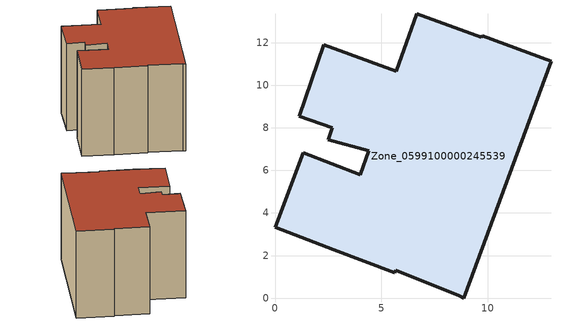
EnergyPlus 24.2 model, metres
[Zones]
Zone_0599100000245539
 floor ground (C_G): 9.7,12.26 9.73,12.33 12.97,11.12 8.86,0 8.65,0.12 5.68,1.31 5.64,1.19 2.76,2.26 0,3.32 1.32,6.84 4,5.8 4.4,6.93 2.5,7.44 2.7,8 1.14,8.54 2.29,11.9 5.71,10.66 6.65,13.35 z0.39
 wall outside (C_F): 0,3.32 2.76,2.26 5.64,1.19 5.68,1.31 8.65,0.12 8.86,0 12.97,11.12 9.73,12.33 9.7,12.26 6.65,13.35 5.71,10.66 2.29,11.9 1.14,8.54 2.7,8 2.5,7.44 4.4,6.93 4,5.8 1.32,6.84 0,3.32 z0.39:9.17
 roof outside (C_R): 9.73,12.33 9.7,12.26 6.65,13.35 5.71,10.66 2.29,11.9 1.14,8.54 2.7,8 2.5,7.44 4.4,6.93 4,5.8 1.32,6.84 0,3.32 2.76,2.26 5.64,1.19 5.68,1.31 8.65,0.12 8.86,0 12.97,11.12 z9.17
[BUILDING]
Pand.0599100000245539: North Axis=0; Terrain=City; Loads Convergence Tolerance Value=0.04; Temperature Convergence Tolerance Value=0.4; Solar Distribution=FullExterior; Maximum Number of Warmup Days=25; Minimum Number of Warmup Days=1
[Site:Location]
Rotterdam.The.Hague.AP_ZH_NLD Design_Conditions: Latitude=51.96; Longitude=4.45; Time Zone=1; Elevation=-4.5
[SITE:GROUNDTEMPERATURE:BUILDINGSURFACE]
18, 18, 18, 18, 18, 18, 18, 18, 18, 18, 18, 18
[MATERIAL] Thermal Absorptance=0.9; Solar Absorptance=0.7; Visible Absorptance=0.7
Name | Roughness | Thickness | Conductivity | Density | Specific Heat
G.D.1965 | MediumSmooth | 0.15 | 1 | 540 | 1210
F.D.1965 | Rough | 0.3 | 0.857143 | 1920 | 840
R.D.1965 | MediumRough | 0.2 | 0.08 | 1500 | 1000
[CONSTRUCTION]
C_G: G.D.1965
C_F: F.D.1965
C_R: R.D.1965
[ZONE]
Zone_0599100000245539: Type=1; Multiplier=1; Ceiling Height=Autocalculate; Volume=Autocalculate; Floor Area=autocalculate; Part of Total Floor Area=Yes
[ZONEINFILTRATION:DESIGNFLOWRATE]
Infil_Zone_0599100000245539: Zone or ZoneList or Space or SpaceList=Zone_0599100000245539; Schedule=AlwaysOn; Design Flow Rate Calculation Method=Flow/Area; Flow Rate per Floor Area=0.0042; Constant Term Coefficient=1; Temperature Term Coefficient=0; Velocity Term Coefficient=0; Velocity Squared Term Coefficient=0
[HVACTEMPLATE:ZONE:IDEALLOADSAIRSYSTEM]
Zone_0599100000245539: Maximum Heating Supply Air Temperature=50; Minimum Cooling Supply Air Temperature=13; Maximum Heating Supply Air Humidity Ratio=0.0156; Minimum Cooling Supply Air Humidity Ratio=0.0077; Heating Limit=NoLimit; Cooling Limit=NoLimit; Dehumidification Control Type=ConstantSensibleHeatRatio; Cooling Sensible Heat Ratio=0.7; Dehumidification Setpoint=60; Humidification Control Type=None; Humidification Setpoint=30; Outdoor Air Method=None; Outdoor Air Flow Rate per Person=0.00944; Outdoor Air Flow Rate per Zone Floor Area=0; Outdoor Air Flow Rate per Zone=0; Demand Controlled Ventilation Type=None; Outdoor Air Economizer Type=NoEconomizer; Heat Recovery Type=None; Sensible Heat Recovery Effectiveness=0.7; Latent Heat Recovery Effectiveness=0.65
[ZONECONTROL:THERMOSTAT]
ThermostatControl_Zone_0599100000245539: Zone or ZoneList=Zone_0599100000245539; Control Type Schedule=DualSetpointControlType; Control 1=Thermostat_Zone_0599100000245539; Temperature Difference Between Cutout And Setpoint=0
[THERMOSTATSETPOINT:DUALSETPOINT]
Thermostat_Zone_0599100000245539: Heating Setpoint Temperature Schedule=HeatingSetpoint_Zone_0599100000245539; Cooling Setpoint Temperature Schedule=CoolingSetpoint_Zone_0599100000245539
[SCHEDULE:COMPACT]
HeatingSetpoint_Zone_0599100000245539: Through: 12/31, For: AllDays, Until: 24:00, 21
CoolingSetpoint_Zone_0599100000245539: Through: 12/31, For: AllDays, Until: 24:00, 24
DualSetpointControlType: Through: 12/31, For: AllDays, Until: 24:00, 4
AlwaysOn: Through: 12/31, For: AllDays, Until: 24:00, 1
